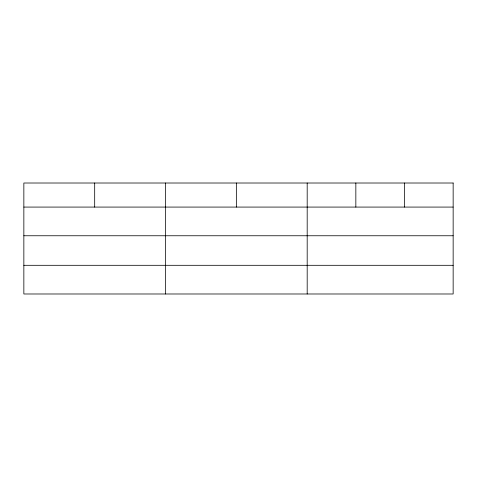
<?xml version="1.0" encoding="UTF-8"?>
<svg xmlns="http://www.w3.org/2000/svg" width="477" height="477" viewBox="0 0 477 477"><rect width="100%" height="100%" fill="white"/><g stroke="black" fill="none" stroke-linecap="round" stroke-linejoin="round"><path stroke-width="0.72" d="M23.85 207.078L453.15 207.078M23.85 235.757L453.15 235.757M23.85 265.307L453.15 265.307M404.496 183.013L404.496 207.078M355.842 183.013L355.842 207.078M307.188 183.013L307.188 293.987M236.353 183.013L236.353 207.078M165.519 183.013L165.519 293.987M94.684 183.013L94.684 207.078M453.15 183.013L23.85 183.013L23.85 293.987L453.15 293.987L453.15 183.013"/></g></svg>
